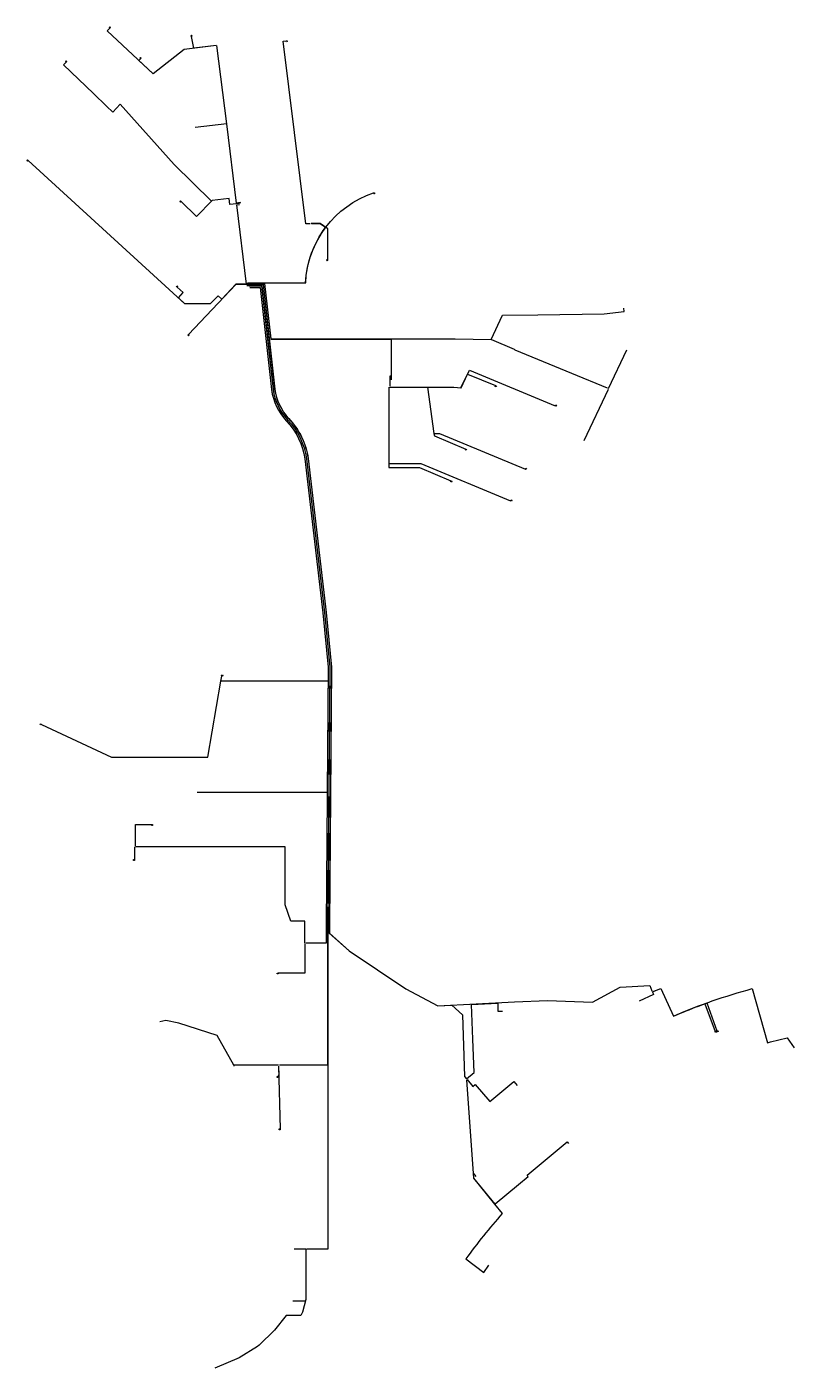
# Model space of a CAD drawing. Header units: millimetres. Extents: x 2242930 to 2245388, y 377696 to 381991.
import ezdxf

# ---------------------------------------------------------------- set-up
doc = ezdxf.new("R2010")
doc.units = ezdxf.units.MM
doc.layers.add('ЛЭП_10_каб', color=201, linetype='Continuous', lineweight=25)
doc.layers.add('РТП_10_0_4', color=80, linetype='Continuous', lineweight=25)

msp = doc.modelspace()

# ---------------------------------------------------------------- linework, layer by layer
at = {"layer": 'ЛЭП_10_каб'}
for points in [[(2243536.5, 381930.9), (2243434.7, 381918.3), (2243335.4, 381839.7), (2243187.4, 381977.6), (2243195.9, 381986.5)], [(2243536.5, 381931.1), (2243465.2, 381922.3), (2243458.2, 381959.8)], [(2243536.5, 381931), (2243434.7, 381918.4), (2243335.4, 381839.9), (2243289.4, 381882.7), (2243294.7, 381888.5)], [(2243614.8, 381425.7), (2243614.6, 381427.9), (2243602.2, 381426.4), (2243570.7, 381679.9), (2243539.5, 381931.3)], [(2243837.7, 381359.6), (2243824, 381359.6), (2243751.4, 381944.6), (2243761.3, 381945.8)], [(2243611.8, 381425.4), (2243580.6, 381421.6), (2243578.1, 381441.5), (2243524, 381434.8), (2243521.8, 381432.5), (2243402, 381549.5), (2243229.9, 381743), (2243205.5, 381717.7), (2243185.9, 381736.6), (2243143.5, 381777.4), (2243096.4, 381822.9), (2243048.4, 381869.1), (2243056.8, 381877.8)], [(2243614.7, 381425.7), (2243614.5, 381427.8), (2243602.1, 381426.3), (2243570.6, 381679.8), (2243469.8, 381668.1)], [(2243637.7, 381159.8), (2243637.7, 381166.1), (2243599.5, 381166.1), (2243554.6, 381118.4), (2243542.9, 381129.4), (2243518, 381103.4), (2243437, 381103.4), (2242934.7, 381562.3)], [(2243611.8, 381425.3), (2243580.5, 381421.5), (2243578, 381441.4), (2243524.1, 381434.7), (2243474.3, 381383.8), (2243424.8, 381431.6)], [(2243638.2, 381159.8), (2243638.2, 381166.6), (2243634.4, 381166.6), (2243602.7, 381421.2), (2243612.1, 381422.3)], [(2243894.6, 381243.6), (2243894.6, 381343.5), (2243870.4, 381360.6), (2243841, 381360.6)], [(2243637.8, 381159.8), (2243637.8, 381166.2), (2243599.5, 381166.2), (2243554.6, 381118.6), (2243542.9, 381129.6), (2243518, 381103.5), (2243437, 381103.5), (2243415.7, 381123), (2243431, 381139.8), (2243411.5, 381157.6)], [(2243637.6, 381159.8), (2243637.6, 381166), (2243599.6, 381166), (2243447.9, 381005.3)], [(2243638.9, 381159.8), (2243638.9, 381169), (2243692.1, 381169), (2243711.8, 380991.2), (2243941.1, 380991.2), (2244302.6, 380991.2), (2244417.2, 380989.1)], [(2243639, 381159.8), (2243639, 381168.9), (2243692, 381168.9), (2243711.7, 380991.1), (2243941.1, 380991.1), (2244097.1, 380991.1), (2244097.1, 380860.2)], [(2243639.1, 381159.8), (2243639.1, 381168.8), (2243691.9, 381168.8), (2243711.6, 380991), (2243941.1, 380991), (2244097, 380991), (2244097, 380872.5), (2244093, 380872.5), (2244093, 380840)], [(2244417.2, 380989.1), (2244453.5, 381067.5), (2244566.6, 381068.9), (2244780, 381071.5), (2244843.8, 381079.3), (2244842.5, 381089.7)], [(2244790.5, 380833.6), (2244675.8, 380880.8), (2244494.9, 380955.3), (2244492.8, 380957.9), (2244420, 380988)], [(2244793.3, 380832.4), (2244851.7, 380956.9)], [(2244093, 380837.3), (2244297.9, 380837.3), (2244320.9, 380834.6), (2244347.7, 380891.7), (2244622.4, 380777.6)], [(2244093, 380837.2), (2244297.9, 380837.2), (2244321, 380834.5), (2244341.9, 380879), (2244431.6, 380841.7)], [(2244090, 380837), (2244090, 380579.2), (2244187.8, 380579.2), (2244288.8, 380537.2)], [(2244090.1, 380837), (2244090.1, 380592.3), (2244192.8, 380592.3), (2244479.6, 380473.1)], [(2244093, 380837.1), (2244213.6, 380837.1), (2244234.5, 380688.7), (2244252.6, 380688.7), (2244527.1, 380574.3)], [(2244093, 380837), (2244213.5, 380837), (2244234.5, 380688.6), (2244235.6, 380680.6), (2244336.4, 380638.7)], [(2244792.1, 380829.7), (2244714.6, 380665)], [(2243552.1, 379895.7), (2243554.8, 379911.6)], [(2242977.3, 379756.4), (2243201.8, 379652.5), (2243510.2, 379652.5), (2243552.1, 379895.7)], [(2243278.3, 379368.3), (2243278.3, 379436), (2243330.3, 379436)], [(2243275.3, 379365.3), (2243275.3, 379324)], [(2243820.9, 379056.9), (2243820.9, 379127.2), (2243775.8, 379127.2), (2243757.9, 379178.8), (2243757.9, 379365.3), (2243278.3, 379365.3)], [(2243820.9, 379053.9), (2243820.9, 378960.9), (2243735.2, 378960.9)], [(2244933.8, 378901), (2244937.2, 378892.2), (2244891.2, 378870.8)], [(2244338.7, 378622.3), (2244362.9, 378642.5), (2244358.8, 378748.8), (2244354.7, 378859.8), (2244438.5, 378864.1), (2244439.4, 378838.4), (2244453.9, 378839)], [(2243736.3, 378665.5), (2243593.8, 378665.5), (2243540.5, 378760.6), (2243417.4, 378800.9), (2243375.6, 378808.6), (2243356, 378805.1)], [(2243736.3, 378665.4), (2243593.8, 378665.4), (2243593.8, 378662.2)], [(2243736.3, 378662.5), (2243737.1, 378634.8), (2243734.7, 378629.6)], [(2243736.4, 378662.5), (2243742.1, 378462.3)], [(2244338.4, 378618.1), (2244360.7, 378304.2), (2244428.9, 378220.7), (2244430.5, 378222.1), (2244504.8, 378284.1), (2244535.7, 378309.8), (2244532.7, 378313.4), (2244660.9, 378420.9), (2244665.5, 378415.3)], [(2244338.5, 378618.2), (2244359.7, 378319.7), (2244368.2, 378309.5)], [(2244340.6, 378620), (2244359, 378598), (2244366.6, 378604.5), (2244412.9, 378549.2), (2244490.2, 378613.9), (2244501.1, 378600.8)], [(2243823.7, 378076.6), (2243823.7, 377915.2), (2243813.6, 377874.5), (2243807.8, 377864.5), (2243761.2, 377864.5), (2243723.4, 377817.1), (2243674.8, 377769.6), (2243669.3, 377765.5), (2243610.4, 377729.1), (2243532.4, 377695.7)], [(2243823.6, 378076.6), (2243823.6, 377915.3), (2243813.5, 377874.6), (2243807.8, 377864.6), (2243764.2, 377864.6)], [(2243823.5, 378076.6), (2243823.5, 377915.3), (2243822.2, 377909.9), (2243782.5, 377910.2)], [(2243823.5, 378076.6), (2243786.9, 378076.6)]]:
    msp.add_lwpolyline(points, dxfattribs=at)
for points in [[(2243638.4, 381159.8), (2243638.4, 381171.1), (2243823.5, 381171.1, -0.310548), (2244041, 381458.8)], [(2243638.3, 381159.8), (2243638.3, 381171.2), (2243823.4, 381171.2, -0.15064), (2243886.7, 381347.8), (2243870.1, 381359.6), (2243841.9, 381359.6)], [(2243644.2, 381155.8), (2243677.8, 381155.8), (2243714, 380828.9, 0.152052), (2243761.5, 380729, -0.160823), (2243820.8, 380607.1), (2243878.9, 380114.6), (2243895.7, 379939.8), (2243892.3, 379539.1), (2243475.8, 379539.1)], [(2243644.2, 381155.7), (2243677.8, 381155.7), (2243713.9, 380828.9, 0.152056), (2243761.4, 380728.9, -0.160824), (2243820.7, 380607), (2243878.8, 380114.6), (2243895.6, 379939.8), (2243895.3, 379895.7), (2243552.1, 379895.7)], [(2243641.9, 381159.8), (2243641.9, 381166.2), (2243687.4, 381166.2), (2243724.5, 380830.2, 0.151646), (2243769.2, 380736.3, -0.160741), (2243831.3, 380608.4), (2243889.5, 380115.7), (2243906.3, 379940.2), (2243899.3, 379114.7), (2243899.3, 379088.4), (2243962.6, 379031.6), (2244144.4, 378910.7), (2244247, 378856.3), (2244492.7, 378868.8), (2244598, 378872.9), (2244742, 378867.5), (2244831.2, 378916.2), (2244926.1, 378921), (2244932.7, 378903.8)], [(2243642, 381159.8), (2243642, 381166.1), (2243687.1, 381166.1), (2243724.2, 380830.2, 0.151626), (2243769, 380736.1, -0.160763), (2243831, 380608.3), (2243889.2, 380115.7), (2243906, 379940.2), (2243899, 379114.7), (2243899.2, 379088.3), (2243962.5, 379031.5), (2244144.4, 378910.6), (2244247, 378856.2), (2244291.9, 378858.5), (2244325.6, 378827.4), (2244332.5, 378629.7), (2244338.7, 378622.3)], [(2243643, 381159.8), (2243643, 381161.1), (2243682.6, 381161.1), (2243719.3, 380829.5, 0.151837), (2243765.3, 380732.6, -0.160792), (2243826.1, 380607.7), (2243884.2, 380115.2), (2243901, 379940), (2243894, 379114.7), (2243894, 378076.6), (2243826.5, 378076.6)], [(2243643.1, 381159.8), (2243643.1, 381161), (2243682.5, 381161), (2243719.2, 380829.5, 0.151841), (2243765.3, 380732.6, -0.160793), (2243826, 380607.7), (2243884.1, 380115.1), (2243900.9, 379940), (2243893.9, 379114.7), (2243893.9, 378665.6), (2243739.3, 378665.5)], [(2243644.2, 381155.9), (2243677.9, 381155.9), (2243714.1, 380828.9, 0.152048), (2243761.6, 380729.1, -0.160823), (2243820.9, 380607.1), (2243879, 380114.6), (2243895.8, 379939.8), (2243888.8, 379114.7), (2243888.8, 379056.9), (2243823.9, 379056.9)], [(2244933.7, 378901.1), (2244961.3, 378911.7), (2245001.4, 378823.1, -0.034878), (2245253.2, 378911), (2245302.8, 378737.8), (2245312.5, 378740.5), (2245365.7, 378753.9), (2245388.1, 378721.7)], [(2244933.8, 378901), (2244961.2, 378911.6), (2245001.3, 378823, -0.015072), (2245108.6, 378865.3), (2245140.9, 378775.7)], [(2244933.8, 378901), (2244961.2, 378911.5), (2245001.3, 378822.8, -0.014167), (2245102.1, 378862.8), (2245135.3, 378773.6)], [(2244338.3, 378618), (2244360.6, 378304.2), (2244428.8, 378220.7), (2244453.2, 378190.8, 0.026287), (2244336.5, 378045.3), (2244393.6, 378002.3), (2244410.3, 378025.2)]]:
    msp.add_lwpolyline(points, format="xyb", dxfattribs=at)
at = {"layer": 'РТП_10_0_4'}
for points in [[(2243198, 381988.6), (2243195.9, 381986.5), (2243193.8, 381988.6), (2243195.9, 381990.7)], [(2243460.3, 381962), (2243458.2, 381959.8), (2243456.1, 381961.9), (2243458.2, 381964.1)], [(2243764.6, 381943.2), (2243761.6, 381942.8), (2243761.3, 381945.8), (2243764.3, 381946.2)], [(2243058.9, 381879.9), (2243056.8, 381877.8), (2243054.6, 381879.9), (2243056.7, 381882)], [(2243296.8, 381890.7), (2243294.7, 381888.5), (2243292.6, 381890.6), (2243294.7, 381892.8)], [(2242934.7, 381562.3), (2242932.6, 381560.1), (2242930.4, 381562.2), (2242932.5, 381564.4)], [(2244044.4, 381456.2), (2244041.4, 381455.9), (2244041, 381458.8), (2244044, 381459.2)], [(2243424.8, 381431.6), (2243422.7, 381429.4), (2243420.5, 381431.5), (2243422.6, 381433.7)], [(2243894.6, 381243.6), (2243892.5, 381241.4), (2243890.3, 381243.5), (2243892.4, 381245.7)], [(2243413.5, 381159.8), (2243411.5, 381157.6), (2243409.3, 381159.6), (2243411.3, 381161.8)], [(2243450, 381003.1), (2243447.8, 381001), (2243445.8, 381003.2), (2243447.9, 381005.3)], [(2244434.4, 380840.4), (2244433.1, 380837.7), (2244430.4, 380839), (2244431.6, 380841.7)], [(2244626.4, 380779.1), (2244625.1, 380776.3), (2244622.4, 380777.6), (2244623.7, 380780.3)], [(2244339.1, 380637.4), (2244337.9, 380634.7), (2244335.2, 380636), (2244336.4, 380638.7)], [(2244531, 380575.8), (2244529.8, 380573.1), (2244527.1, 380574.3), (2244528.3, 380577)], [(2244291.5, 380535.9), (2244290.3, 380533.2), (2244287.5, 380534.5), (2244288.8, 380537.2)], [(2244483.5, 380474.6), (2244482.3, 380471.8), (2244479.6, 380473.1), (2244480.8, 380475.8)], [(2243556.9, 379915.3), (2243557.7, 379912.5), (2243554.8, 379911.6), (2243554, 379914.5)], [(2242973.4, 379757.9), (2242976.1, 379759.1), (2242977.3, 379756.4), (2242974.6, 379755.2)], [(2243333.3, 379436), (2243333.3, 379433), (2243330.3, 379433), (2243330.3, 379436)], [(2243275.3, 379324), (2243275.3, 379321), (2243272.3, 379321), (2243272.3, 379324)], [(2243735.2, 378960.9), (2243735.2, 378957.9), (2243732.2, 378957.9), (2243732.2, 378960.9)], [(2245138.1, 378774.6), (2245139.2, 378771.8), (2245136.4, 378770.8), (2245135.3, 378773.6)], [(2245143.7, 378776.7), (2245144.7, 378773.9), (2245141.9, 378772.8), (2245140.9, 378775.7)], [(2243734.7, 378629.6), (2243734.7, 378626.6), (2243731.7, 378626.6), (2243731.7, 378629.6)], [(2243742.1, 378462.3), (2243742.1, 378459.3), (2243739.1, 378459.3), (2243739.1, 378462.3)]]:
    msp.add_lwpolyline(points, close=True, dxfattribs=at)

doc.saveas('drawing.dxf')
